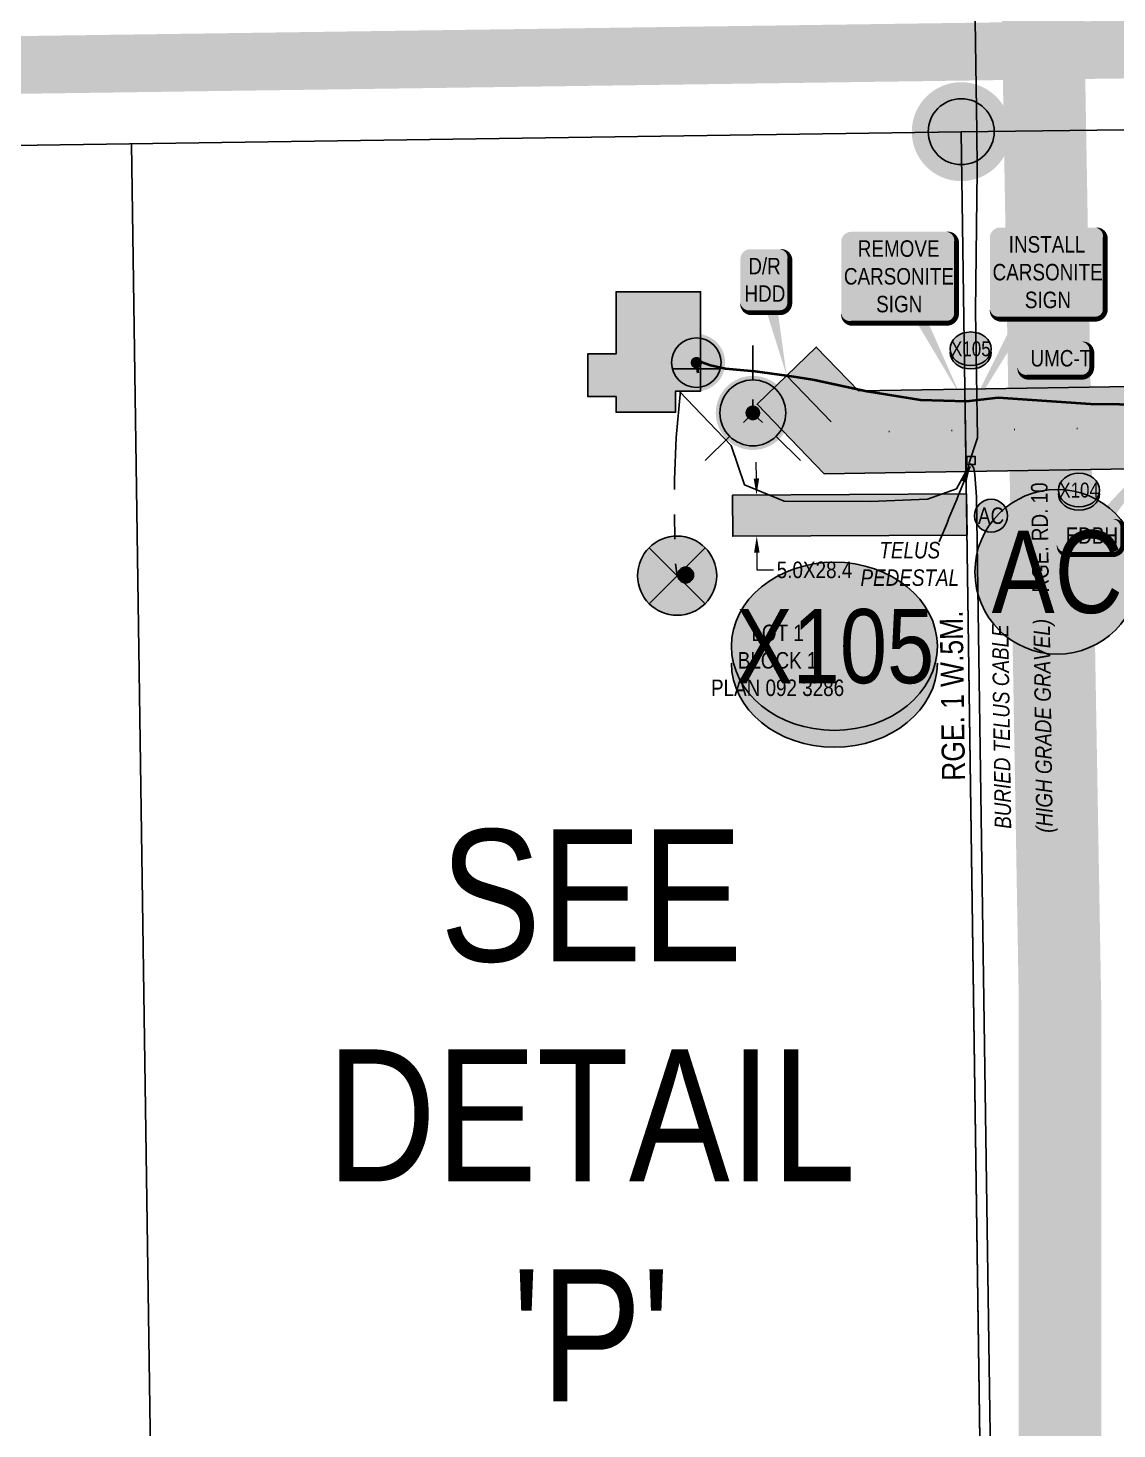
# Model space of a CAD drawing. Extents: x 57693 to 70573, y 5994359 to 6008381.
# Drawn here: x 65081.9 to 65213.9, y 5995118.2 to 5995288.1 of the extents above; entities that cross this region are included whole.
import ezdxf
from ezdxf.enums import TextEntityAlignment as Align

# ---------------------------------------------------------------- set-up
doc = ezdxf.new("R2010")
doc.units = 0
doc.header["$LTSCALE"] = 5
doc.header["$PDSIZE"] = -3
for name, pattern in [('COOP2', [10, 5, -1, 0, -1, 0, -1, 0, -1, 0, -1]), ('DASHDOT', [25.4, 12.7, -6.35, 0, -6.35]), ('POWERLINE5', [7.799999999999997, 2.399999999999999, -0.6, 0.6, -0.6, 0.6, -0.6, 2.399999999999999])]:
    doc.linetypes.add(name, pattern=pattern)
doc.layers.get('Defpoints').update_dxf_attribs({"color": 9})
for name, color, linetype in [('AS-OWNER', 7, 'Continuous'), ('AS-POWER-EXISTING', 72, 'POWERLINE5'), ('AS-POWER-EXISTING-PP', 72, 'Continuous'), ('AS-POWER-EXISTING-PP-1000', 72, 'Continuous'), ('AS-RESIDENCE', 14, 'Continuous'), ('AS-ROADS', 254, 'Continuous'), ('AS-SYMBOL', 7, 'Continuous'), ('AS-SYMBOL-1000', 7, 'Continuous'), ('AS-TELEPHONE', 224, 'foc-TEL'), ('AS-TELEPHONE-T-1000', 224, 'Continuous'), ('CG-NOTES', 7, 'Continuous'), ('CG-NOTES-1000', 7, 'Continuous'), ('D-TXT-1000', 6, 'Continuous'), ('DETAIL-T', 7, 'Continuous'), ('L-MON', 1, 'Continuous'), ('L-ROAD-T-1000', 7, 'Continuous'), ('L-SEC', 7, 'Continuous'), ('L-TITLEDB', 4, 'Continuous'), ('L-TITLEDB-T-1000', 4, 'Continuous'), ('P-APEX RECON PAY ITEMS-1000', 240, 'Continuous'), ('P-APEX RECON-10m BUFFER', 51, 'COOP2'), ('P-APEX RECON-URBAN', 30, 'COOP2'), ('P-APEX RECON-WORK AREA', 104, 'Continuous'), ('P-CROSSINGS', 250, 'Continuous'), ('P-CROSSINGS-1000', 250, 'Continuous')]:
    doc.layers.add(name, color=color, linetype=linetype)
for name, color, linetype, lineweight in [('AS-RECON EXISTING', 151, 'DASHDOT', 40), ('P-APEX RECON-TWS-T-1000', 104, 'Continuous', 9), ('T-TEXT-1000', 48, 'Continuous', 18)]:
    doc.layers.add(name, color=color, linetype=linetype, lineweight=lineweight)
doc.layers.add('AS-STRUCTURE-H', color=7, linetype='Continuous', true_color=0xa8a8a8)
doc.layers.add('P-APEX RECON-TO BE DRILLED-H', color=7, linetype='Continuous', true_color=0xffafe1)
doc.styles.add('1.8', font='ARIALN.TTF', dxfattribs={"height": 2})
doc.styles.add('175L', font='ARIALN.TTF', dxfattribs={"height": 10})
doc.styles.add('80', font='ARIALN.TTF', dxfattribs={"height": 10})
doc.styles.add('80CG', font='ARIALN.TTF', dxfattribs={"height": 10})
doc.styles.add('80L', font='ARIALN.TTF', dxfattribs={"height": 10})
doc.styles.add('80LS', font='ARIALNI.TTF', dxfattribs={"height": 10})
doc.styles.add('Crossing', font='ARIALN.TTF', dxfattribs={"height": 10})
doc.styles.add('foc-LtypeFont', font='ARIALN.TTF', dxfattribs={"height": 7.349999999999999})
doc.linetypes.add('foc-TEL', pattern='A,2,-1,["T",foc-LtypeFont,S=0.2,R=0,X=-0.425,Y=-0.75],-1.239999999999999,8', length=12.24)
doc.dimstyles.new('Compass 1 000', dxfattribs={"dimtxt": 1.8, "dimasz": 2, "dimexe": 0.2, "dimexo": 0.0625, "dimgap": 0.5, "dimtad": 0, "dimtih": 1, "dimtoh": 1, "dimzin": 0, "dimdsep": 46, "dimtxsty": '1.8', "dimcen": 0.1, "dimse1": 1, "dimse2": 1, "dimclrd": 256, "dimclrt": 256, "dimaunit": 1, "dimadec": 4, "dimazin": 0, "dimtfac": 0.06, "dimtofl": 0, "dimtmove": 0, "dimatfit": 0, "dimfxl": 0.2, "dimtolj": 1, "dimtzin": 0, "dimlwd": -1, "dimarcsym": 0})
doc.dimstyles.new('Compass 5 000', dxfattribs={"dimscale": 5, "dimtxt": 9, "dimasz": 2, "dimexe": 0.2, "dimexo": 0.0625, "dimgap": 0.5, "dimtad": 0, "dimtih": 1, "dimtoh": 1, "dimzin": 0, "dimdsep": 46, "dimtxsty": '80CG', "dimcen": 0.1, "dimse1": 1, "dimse2": 1, "dimclrd": 256, "dimclrt": 256, "dimaunit": 1, "dimadec": 4, "dimazin": 0, "dimtfac": 0.06, "dimtofl": 0, "dimtmove": 0, "dimatfit": 1, "dimfxl": 0.2, "dimtolj": 1, "dimtzin": 0, "dimlwd": -1, "dimarcsym": 0})

# ---------------------------------------------------------------- blocks, each defined once
blk = doc.blocks.new('fdia')
at = {"color": 255, "const_width": 1}
blk.add_lwpolyline([(-0.5, 0, 1), (0.5, 0, 1)], format="xyb", close=True, dxfattribs=at)
blk = doc.blocks.new('Fdiaa')
blk.add_blockref('fdia', (0, 0))
blk = doc.blocks.new('fdib')
at = {"color": 1, "const_width": 1.6}
blk.add_lwpolyline([(-0.3999999999996362, 0, 0.9999999999999998), (0.3999999999996362, 0, 1)], format="xyb", close=True, dxfattribs=at)
at = {"color": 1}
blk.add_circle((0, 0), 0.8, dxfattribs=at)
blk = doc.blocks.new('Fdibb')
blk.add_blockref('fdib', (0, 0))
blk = doc.blocks.new('fdicc')
for name in ['Fdibb', 'Fdiaa']:
    blk.add_blockref(name, (0, 0))
blk = doc.blocks.new('FDI')
blk.add_blockref('fdicc', (0, 0))
blk = doc.blocks.new('*U430')
h = blk.add_hatch(color=59)
edge = h.paths.add_edge_path()
edge.add_line((-81.49999999999999, -37), (81.49999999999999, -37))
edge.add_arc((81.5, -30.99999999999999), 6.000000000000007, 269.9999999999998, 359.9999999999999)
edge.add_line((87.5, -31), (87.5, 29.5))
edge.add_arc((81.5, 29.49999999999999), 6, 6.785183320455503e-14, 90.00000000000014)
edge.add_line((81.49999999999999, 35.5), (-81.49999999999999, 35.5))
edge.add_arc((-81.5, 29.49999999999999), 6.000000000000007, 89.99999999999987, 179.9999999999999)
edge.add_line((-87.5, 29.5), (-87.5, -31))
edge.add_arc((-81.5, -30.99999999999999), 6, 180, 270.0000000000001)
at = {"color": 1, "flags": 128}
blk.add_lwpolyline([(-81.49999999999999, -37, 3, 3, 0), (81.49999999999999, -37, 3, 3, 0.4142135623730951), (87.5, -31, 3, 3, 0), (87.5, 29.5, 3, 0, 0.4142135623730951), (81.49999999999999, 35.5, 0, 0, 0), (-81.49999999999999, 35.5, 0, 0, 0.4142135623730951), (-87.5, 29.5, 0, 0, 0), (-87.5, -31, 0, 3, 0.4142135623730951)], format="xyseb", close=True, dxfattribs=at)
blk.add_lwpolyline([(156.5208501238185, -5.825083033312957, 0, 7.499999999999998, 0), (-6.357947959938243e-15, 1.67646767529147e-15, 0, 0, 0)], format="xyseb", dxfattribs=at)
at = {"color": 1, "style": '80'}
blk.add_attdef('ENTER_TEXT_001', (-35.98567530695772, -4.996589358799454), '', height=10, dxfattribs=at)
blk = doc.blocks.new('*U1187')
h = blk.add_hatch(color=255)
h.dxf.hatch_style = 1
edge = h.paths.add_edge_path()
edge.add_arc((0, 0), 9.991818388100018, 0, 360)
at = {"color": 170}
blk.add_circle((0, 0), 9.991818388100018, dxfattribs=at)
at = {"color": 170, "style": '175L'}
blk.add_text('AC', height=10, dxfattribs=at).set_placement((0, 0), align=Align.MIDDLE_CENTER)
blk = doc.blocks.new('POWERPOLE')
h = blk.add_hatch(color=255)
edge = h.paths.add_edge_path()
edge.add_arc((0, 0), 0.9600000000000002, 0, 360)
at = {"linetype": 'Continuous'}
for p, q in [((0.678822509938982, -0.678822509938982), (-0.678822509938982, 0.678822509938982)), ((-0.678822509938982, -0.678822509938982), (0.678822509938982, 0.678822509938982))]:
    blk.add_line(p, q, dxfattribs=at)
blk.add_circle((0, 0), 0.9600000000000002, dxfattribs=at)
blk = doc.blocks.new('*D2074')
at = {"layer": 'Defpoints', "color": 0, "transparency": 16777216}
for p in [(65182.24299236273, 5995231.553360633), (65170.250187577, 5995226.489868322), (65182.27096777923, 5995226.557176963)]:
    blk.add_point(p, dxfattribs=at)
at = {"layer": 'P-APEX RECON-TWS-T-1000', "transparency": 16777216}
for p, q in [((65170.21101362184, 5995233.48602064), (65170.19981508319, 5995235.485989287)), ((65170.26138611564, 5995224.489899674), (65170.27314701945, 5995222.389497148)), ((65170.27314701945, 5995222.389497148), (65172.27314701944, 5995222.389497148))]:
    blk.add_line(p, q, dxfattribs=at)
for points in [[(65170.54434172982, 5995233.487887063), (65169.87768551386, 5995233.484154217), (65170.22221216049, 5995231.486051992)], [(65170.59471422363, 5995224.491766098), (65169.92805800766, 5995224.488033252), (65170.250187577, 5995226.489868322)]]:
    blk.add_solid(points, dxfattribs=at)
at = {"layer": 'P-APEX RECON-TWS-T-1000', "transparency": 16777216, "insert": (65177.25745807055, 5995222.389497148), "char_height": 2, "attachment_point": 5, "style": '1.8'}
blk.add_mtext('\\A1;5.0X28.4', dxfattribs=at)
blk = doc.blocks.new('*U2076')
at = {"true_color": 0xffffa8}
h = blk.add_hatch(color=51, dxfattribs=at)
edge = h.paths.add_edge_path()
edge.add_line((-29, -28.5), (28.99999999999997, -28.5))
edge.add_arc((28.99999999999998, -22.49999999999999), 6.000000000000007, 269.9999999999999, 359.9999999999999)
edge.add_line((34.99999999999999, -22.5), (35, 21))
edge.add_arc((29, 21), 6, 0, 90.00000000000004)
edge.add_line((29, 27), (-28.99999999999997, 27))
edge.add_arc((-28.99999999999998, 20.99999999999999), 6.000000000000007, 89.9999999999999, 179.9999999999999)
edge.add_line((-34.99999999999999, 21), (-35, -22.5))
edge.add_arc((-29, -22.5), 6, 180, 270)
at = {"color": 240, "flags": 128}
blk.add_lwpolyline([(-29, -28.5, 3, 3, 0), (28.99999999999997, -28.5, 3, 3, 0.4142135623730951), (34.99999999999999, -22.5, 3, 3, 0), (35, 21, 3, 0, 0.4142135623730951), (29, 27, 0, 0, 0), (-28.99999999999997, 27, 0, 0, 0.4142135623730951), (-34.99999999999999, 21, 0, 0, 0), (-35, -22.5, 0, 3, 0.4142135623730951)], format="xyseb", close=True, dxfattribs=at)
for points in [[(37.36788453135141, -72.55426086938411, 0, 9.999999999999996, 0), (0, 0, 4.999999999999998, 4.999999999999998, 0)], [(11.02599631257849, -3.012219823603379, 0, 9.999999999999998, 0), (0, 0, 4.999999999999999, 4.999999999999999, 0)]]:
    blk.add_lwpolyline(points, format="xyseb", dxfattribs=at)
at = {"color": 4, "style": '80'}
blk.add_attdef('OTHER_001', (-14.69645293315144, -5.003410641200546), '', height=10, dxfattribs=at)
blk = doc.blocks.new('*U2077')
at = {"true_color": 0xffffa8}
h = blk.add_hatch(color=51, dxfattribs=at)
edge = h.paths.add_edge_path()
edge.add_line((-29, -28.5), (28.99999999999997, -28.5))
edge.add_arc((28.99999999999998, -22.49999999999999), 6.000000000000007, 269.9999999999999, 359.9999999999999)
edge.add_line((34.99999999999999, -22.5), (35, 21))
edge.add_arc((29, 21), 6, 0, 90.00000000000004)
edge.add_line((29, 27), (-28.99999999999997, 27))
edge.add_arc((-28.99999999999998, 20.99999999999999), 6.000000000000007, 89.9999999999999, 179.9999999999999)
edge.add_line((-34.99999999999999, 21), (-35, -22.5))
edge.add_arc((-29, -22.5), 6, 180, 270)
at = {"color": 240, "flags": 128}
blk.add_lwpolyline([(-29, -28.5, 3, 3, 0), (28.99999999999997, -28.5, 3, 3, 0.4142135623730951), (34.99999999999999, -22.5, 3, 3, 0), (35, 21, 3, 0, 0.4142135623730951), (29, 27, 0, 0, 0), (-28.99999999999997, 27, 0, 0, 0.4142135623730951), (-34.99999999999999, 21, 0, 0, 0), (-35, -22.5, 0, 3, 0.4142135623730951)], format="xyseb", close=True, dxfattribs=at)
for points in [[(-53.03603204217161, -95.19654919846388, 0, 9.999999999999996, 0), (0, 0, 4.999999999999998, 4.999999999999998, 0)], [(11.02599631257849, -3.012219823603379, 0, 9.999999999999998, 0), (0, 0, 4.999999999999999, 4.999999999999999, 0)]]:
    blk.add_lwpolyline(points, format="xyseb", dxfattribs=at)
at = {"color": 4, "style": '80'}
blk.add_attdef('OTHER_001', (-14.69645293315144, -5.003410641200546), '', height=10, dxfattribs=at)
blk = doc.blocks.new('*U2080')
at = {"true_color": 0xffffa8}
h = blk.add_hatch(color=51, dxfattribs=at)
edge = h.paths.add_edge_path()
edge.add_line((-13.99999999999999, -11.5), (13.99999999999997, -11.5))
edge.add_arc((13.99999999999998, -5.499999999999993), 6.000000000000007, 269.9999999999999, 359.9999999999999)
edge.add_line((19.99999999999998, -5.5), (20, 4))
edge.add_arc((13.99999999999999, 3.999999999999997), 6.000000000000004, 2.968517702699281e-14, 90.00000000000004)
edge.add_line((13.99999999999999, 10), (-13.99999999999997, 10))
edge.add_arc((-13.99999999999998, 3.999999999999993), 6.000000000000007, 89.99999999999993, 179.9999999999999)
edge.add_line((-19.99999999999998, 4), (-20, -5.5))
edge.add_arc((-13.99999999999999, -5.499999999999996), 6.000000000000004, 180, 270)
at = {"color": 240, "flags": 128}
for points in [[(51.15042742844872, 61.27632066154457, 0, 9.999999999999993, 0), (0, 0, 4.999999999999996, 4.999999999999996, 0)], [(11.02599631257849, -3.012219823603379, 0, 9.999999999999998, 0), (0, 0, 4.999999999999999, 4.999999999999999, 0)]]:
    blk.add_lwpolyline(points, format="xyseb", dxfattribs=at)
blk.add_lwpolyline([(-13.99999999999999, -11.5, 3, 3, 0), (13.99999999999997, -11.5, 3, 3, 0.4142135623730951), (19.99999999999998, -5.5, 3, 3, 0), (20, 4, 3, 0, 0.4142135623730951), (13.99999999999999, 10, 0, 0, 0), (-13.99999999999997, 10, 0, 0, 0.4142135623730951), (-19.99999999999998, 4, 0, 0, 0), (-20, -5.5, 0, 3, 0.4142135623730951)], format="xyseb", close=True, dxfattribs=at)
at = {"color": 4, "style": '80'}
blk.add_attdef('OTHER_001', (-14.69645293315144, -5.003410641200546), '', height=10, dxfattribs=at)
blk = doc.blocks.new('*U2081')
at = {"true_color": 0xffffa8}
h = blk.add_hatch(color=51, dxfattribs=at)
edge = h.paths.add_edge_path()
edge.add_line((-16.49999999999999, -11.5), (16.49999999999997, -11.5))
edge.add_arc((16.49999999999998, -5.499999999999993), 6.000000000000007, 269.9999999999999, 359.9999999999999)
edge.add_line((22.49999999999998, -5.5), (22.5, 4))
edge.add_arc((16.49999999999999, 3.999999999999997), 6.000000000000004, 2.968517702699281e-14, 90.00000000000004)
edge.add_line((16.49999999999999, 10), (-16.49999999999997, 10))
edge.add_arc((-16.49999999999998, 3.999999999999993), 6.000000000000007, 89.99999999999993, 179.9999999999999)
edge.add_line((-22.49999999999998, 4), (-22.5, -5.5))
edge.add_arc((-16.49999999999999, -5.499999999999996), 6.000000000000004, 180, 270)
at = {"color": 240, "flags": 128}
blk.add_lwpolyline([(-16.49999999999999, -11.5, 3, 3, 0), (16.49999999999997, -11.5, 3, 3, 0.4142135623730951), (22.49999999999998, -5.5, 3, 3, 0), (22.5, 4, 3, 0, 0.4142135623730951), (16.49999999999999, 10, 0, 0, 0), (-16.49999999999997, 10, 0, 0, 0.4142135623730951), (-22.49999999999998, 4, 0, 0, 0), (-22.5, -5.5, 0, 3, 0.4142135623730951)], format="xyseb", close=True, dxfattribs=at)
for points in [[(-46.97159140860844, -43.64327913603216, 0, 9.999999999999993, 0), (0, 0, 4.999999999999996, 4.999999999999996, 0)], [(11.02599631257849, -3.012219823603379, 0, 9.999999999999998, 0), (0, 0, 4.999999999999999, 4.999999999999999, 0)]]:
    blk.add_lwpolyline(points, format="xyseb", dxfattribs=at)
at = {"color": 4, "style": '80'}
blk.add_attdef('OTHER_001', (-14.69645293315144, -5.003410641200546), '', height=10, dxfattribs=at)
blk = doc.blocks.new('RISER')
h = blk.add_hatch(color=255)
h.dxf.hatch_style = 1
edge = h.paths.add_edge_path()
edge.add_arc((0, 0), 0.7000000000000001, 0, 360)
blk.add_hatch(color=13).paths.add_polyline_path([(0.5809894393423747, -0.1498374831999172), (-0.5809055220925075, -0.1501624933266612, 0.7745966773228882)])
at = {"color": 13}
blk.add_line((-0.5809055220925075, -0.1501624933266612), (0.5809894393423747, -0.1498374831996898), dxfattribs=at)
blk.add_circle((0, 0), 0.6000000000000001, dxfattribs=at)
blk = doc.blocks.new('WAT')
h = blk.add_hatch(color=255)
h.dxf.hatch_style = 1
edge = h.paths.add_edge_path()
edge.add_arc((0, -9.095e-13), 0.9, 0, 360)
at = {"color": 170}
for p, q in [((0, 0.8163600828529524), (0, 1.632720165708633)), ((-0.5772537504765296, -0.5772537504772118), (-1.154507500952831, -1.154507500953513)), ((0.5772537504763023, -0.5772537504772118), (1.154507500952604, -1.154507500953513))]:
    blk.add_line(p, q, dxfattribs=at)
blk.add_circle((0, -9.095e-13), 0.8, dxfattribs=at)
blk = doc.blocks.new('*U2082')
at = {"true_color": 0xffffa8}
h = blk.add_hatch(color=51, dxfattribs=at)
edge = h.paths.add_edge_path()
edge.add_line((-8.99999999999999, -20), (8.999999999999968, -20))
edge.add_arc((8.999999999999975, -13.99999999999999), 6.000000000000007, 269.9999999999999, 359.9999999999999)
edge.add_line((14.99999999999998, -14), (15, 12.5))
edge.add_arc((8.999999999999993, 12.5), 6.000000000000004, 3.39259166022775e-14, 90.00000000000004)
edge.add_line((8.99999999999999, 18.5), (-8.999999999999968, 18.5))
edge.add_arc((-8.999999999999975, 12.49999999999999), 6.000000000000007, 89.99999999999993, 179.9999999999999)
edge.add_line((-14.99999999999998, 12.5), (-15, -14))
edge.add_arc((-8.999999999999993, -14), 6.000000000000004, 180, 270)
at = {"color": 240, "flags": 128}
blk.add_lwpolyline([(-8.99999999999999, -20, 3, 3, 0), (8.999999999999968, -20, 3, 3, 0.4142135623730951), (14.99999999999998, -14, 3, 3, 0), (15, 12.5, 3, 0, 0.4142135623730951), (8.99999999999999, 18.5, 0, 0, 0), (-8.999999999999968, 18.5, 0, 0, 0.4142135623730951), (-14.99999999999998, 12.5, 0, 0, 0), (-15, -14, 0, 3, 0.4142135623730951)], format="xyseb", close=True, dxfattribs=at)
for points in [[(13.07673512198723, -58.23473435813965, 0, 9.999999999999991, 0), (0, 0, 4.999999999999996, 4.999999999999996, 0)], [(11.02599631257849, -3.012219823603379, 0, 9.999999999999998, 0), (0, 0, 4.999999999999999, 4.999999999999999, 0)]]:
    blk.add_lwpolyline(points, format="xyseb", dxfattribs=at)
at = {"color": 4, "style": '80'}
blk.add_attdef('OTHER_001', (-14.69645293315144, -5.003410641200546), '', height=10, dxfattribs=at)
blk = doc.blocks.new('xing2')
h = blk.add_hatch(color=50)
h.dxf.hatch_style = 1
edge = h.paths.add_edge_path()
edge.add_ellipse((0, 0), major_axis=(-12.5, 0), ratio=0.8162973455633619, start_angle=0, end_angle=360)
h = blk.add_hatch(color=250)
h.dxf.hatch_style = 1
edge = h.paths.add_edge_path()
edge.add_ellipse((0, -2.047489049626165), major_axis=(-12.5, 0), ratio=0.8162973455633619, start_angle=0, end_angle=180)
edge.add_line((12.5, -2.047489049626165), (12.5, 0))
edge.add_ellipse((0, 0), major_axis=(-12.5, 0), ratio=0.8162973455633619, start_angle=0, end_angle=180, ccw=False)
edge.add_line((-12.5, 0), (-12.5, -2.047489049626165))
at = {"color": 250}
blk.add_ellipse((0, 0), major_axis=(-12.5, 0), ratio=0.8162973455633619, dxfattribs=at)
blk.add_ellipse((0, -2.047489049626165), major_axis=(-12.5, 0), ratio=0.8162973455633619, start_param=0, end_param=3.141592653589793, dxfattribs=at)
at = {"color": 250, "style": 'Crossing'}
blk.add_attdef('CROSSING', text='', height=9, dxfattribs=at).set_placement((0.08916442567715421, 0.0199513138486509), align=Align.MIDDLE_CENTER)
at = {"color": 250, "style": 'Crossing', "flags": 1}
for tag, p in [('OWNER', (0.08916442567715421, -12.49201765665748)), ('DESCRIPTION', (0.08916442567715421, -25.770021277247)), ('LOCATION', (0.08916442567715421, -39.30337514164421)), ('DWG_REF', (0.08916442567715421, -52.83672900604233))]:
    blk.add_attdef(tag, text='', height=9, dxfattribs=at).set_placement(p, align=Align.MIDDLE_CENTER)

msp = doc.modelspace()

# ---------------------------------------------------------------- hatches: boundary and pattern name
at = {"layer": 'AS-STRUCTURE-H'}
h = msp.add_hatch(color=256, dxfattribs=at)
h.dxf.hatch_style = 1
h.paths.add_polyline_path([(65160.41407626609, 5995256.142806572), (65163.44246991559, 5995256.142806572), (65163.44246991559, 5995244.082631203), (65160.41407626609, 5995244.082631203), (65160.41407626609, 5995241.520681008), (65153.19875635442, 5995241.520681008), (65153.19875635442, 5995243.417855622), (65149.76017513801, 5995243.417855622), (65149.76017513801, 5995248.602707441), (65153.19875635442, 5995248.602707441), (65153.19875635442, 5995256.142806572)])
at = {"layer": 'P-APEX RECON-10m BUFFER'}
h = msp.add_hatch(color=256, dxfattribs=at)
h.dxf.hatch_style = 1
h.paths.add_polyline_path([(65195.50266866495, 5995244.327059926), (65182.59726323405, 5995244.121812367), (65177.47573417435, 5995249.429357771), (65170.28506884287, 5995242.490707515), (65178.41878568844, 5995234.061570208), (65195.64528518728, 5995234.335540467)])
h = msp.add_hatch(color=256, dxfattribs=at)
h.dxf.hatch_style = 1
h.paths.add_polyline_path([(65215.74772795197, 5995234.655249702), (65195.64528518728, 5995234.335540467), (65195.50266866495, 5995244.327059926), (65215.60511142979, 5995244.646769159)])
h = msp.add_hatch(color=256, dxfattribs=at)
h.dxf.hatch_style = 1
h.paths.add_polyline_path([(65167.31512442204, 5995231.469774165), (65167.34309983819, 5995226.473590502), (65195.75523394401, 5995226.632680186), (65195.68392309504, 5995231.628621223)])
at = {"layer": 'P-APEX RECON-TO BE DRILLED-H'}
h = msp.add_hatch(color=256, dxfattribs=at)
h.dxf.hatch_style = 1
h.paths.add_polyline_path([(65254.2365426097, 5995235.267375756), (65254.07764161083, 5995245.258636226), (65182.59726323405, 5995244.121812367), (65177.47573417435, 5995249.429357771), (65170.28506884287, 5995242.490707515), (65178.41878568844, 5995234.061570208)])

# ---------------------------------------------------------------- linework, layer by layer
at = {"layer": 'AS-POWER-EXISTING', "flags": 128}
msp.add_lwpolyline([(65161.00882807763, 5995244.103548028), (65160.47163387371, 5995238.478544465), (65160.27034584766, 5995233.366111082), (65160.32066830846, 5995223.906915911), (65160.59705816611, 5995221.698269429), (65160.73750212754, 5995221.528843039)], dxfattribs=at)
at = {"layer": 'AS-RECON EXISTING', "color": 240}
msp.add_line((65162.92555600055, 5995247.544022772), (65163.11610916775, 5995246.289826277), dxfattribs=at)
at = {"layer": 'AS-RECON EXISTING', "flags": 128}
msp.add_lwpolyline([(65162.83169888569, 5995247.86454734), (65164.6535388214, 5995247.242393624), (65166.45063113928, 5995246.818411618), (65170.01198023211, 5995246.492287757), (65173.88040150861, 5995245.960032643), (65174.97891797761, 5995245.808927588), (65177.24097396959, 5995245.457683586), (65183.61322382541, 5995244.09582722), (65190.11395140157, 5995243.009328878), (65195.69326850123, 5995242.85031741), (65199.53301395364, 5995243.318830409), (65210.72165272529, 5995242.526158418), (65217.75795466502, 5995242.465042789), (65220.57971242958, 5995242.959841507), (65230.61706218866, 5995242.406110415), (65244.69138549393, 5995241.526610072), (65251.92911807124, 5995241.279826306), (65254.20402795145, 5995241.378019634), (65254.15709211012, 5995240.263005991), (65254.12118057621, 5995239.410499656), (65254.34306485044, 5995237.498348642), (65254.78248720298, 5995235.165876078), (65255.61301870859, 5995233.995677928), (65256.28675384232, 5995233.130122822), (65257.18758980433, 5995232.71711265), (65258.92385654321, 5995232.544643754), (65261.52009694474, 5995232.716013649), (65265.17426545837, 5995232.859290459), (65279.8431779773, 5995232.942308639), (65291.36680535391, 5995233.065827085), (65299.16210471586, 5995233.189137232), (65377.87769634489, 5995232.306359584), (65378.84197655956, 5995232.197381457), (65379.77776965711, 5995231.940485598), (65380.66256455208, 5995231.541970706), (65381.47509727577, 5995231.011256878), (65382.19569645131, 5995230.361358916), (65382.80706358553, 5995229.607667525), (65383.29449870031, 5995228.768596969), (65383.64615660827, 5995227.864065857), (65383.85380154197, 5995226.916093578), (65383.91206331854, 5995225.947442739), (65383.81984992551, 5995224.981346636), (65385.90585816548, 5995167.890566004), (65386.16607687486, 5995166.674586232), (65386.56737909916, 5995165.497672777), (65387.10419498661, 5995164.375968409), (65387.76908252546, 5995163.325179524), (65388.55279866538, 5995162.359698716), (65389.44458775873, 5995161.492960096), (65390.43189311353, 5995160.737083999), (65391.50130175562, 5995160.102480378), (65392.63778235325, 5995159.59777936), (65393.82567790358, 5995159.230196746), (65492.80626453041, 5995157.363173135), (65506.66428160659, 5995157.01698304)], dxfattribs=at)
at = {"layer": 'AS-RESIDENCE'}
msp.add_lwpolyline([(65160.41407626609, 5995256.142806572), (65163.44246991559, 5995256.142806572), (65163.44246991559, 5995244.082631203), (65160.41407626609, 5995244.082631203), (65160.41407626609, 5995241.520681008), (65153.19875635442, 5995241.520681008), (65153.19875635442, 5995243.417855622), (65149.76017513801, 5995243.417855622), (65149.76017513801, 5995248.602707441), (65153.19875635442, 5995248.602707441), (65153.19875635442, 5995256.142806572)], close=True, dxfattribs=at)
at = {"layer": 'AS-ROADS', "flags": 128}
for points, const_width in [([(65173.00392429756, 5997542.398491954), (65174.64995318295, 5997493.518857916), (65180.88542616658, 5996913.15946187), (65188.22596408567, 5996337.610707674), (65200.05517052911, 5995574.515373077), (65207.03503797289, 5995169.985197471), (65207.03503797289, 5995098.463851498), (65208.25562103427, 5995051.621495847), (65209.96375239734, 5994976.378589004), (65213.07560022113, 5994623.323350394), (65218.91890814908, 5994371.429686465)], 9.992523969999965), ([(64286.34139507575, 5995272.512369708), (65204.03144359126, 5995285.369421381), (66188.42740567676, 5995297.671356547)], 6.999999999999957)]:
    msp.add_lwpolyline(points, dxfattribs=dict(at, const_width=const_width))
at = {"layer": 'AS-TELEPHONE', "flags": 128}
for points in [[(65196.01664856789, 5995235.383949093), (65197.02693157912, 5995238.415312991), (65196.77134014673, 5995253.787364885), (65197.00201015062, 5995270.89170706), (65196.9351361565, 5995275.576808074), (65190.88328166182, 5995680.016558363)], [(65195.057, 5995275.55000003), (66188.85674271763, 5995287.730856546)], [(65160.87770248845, 5995244.045187325), (65167.13293905591, 5995237.501385034), (65168.75960240948, 5995232.724173871), (65173.59560790531, 5995230.750860607), (65184.02179527914, 5995230.715914489), (65190.97150499027, 5995230.968943542), (65194.46530187918, 5995232.244456728), (65195.87167520997, 5995234.730590883), (65196.01664856789, 5995235.383949093)], [(65209.38452767662, 5994371.317278133), (65207.97358677298, 5994471.507548312), (65196.92593080499, 5995231.282097606), (65196.72342479035, 5995233.956947519), (65196.5820745317, 5995234.719863202), (65196.3275827429, 5995235.101321045), (65196.14381718609, 5995235.313242067)]]:
    msp.add_lwpolyline(points, dxfattribs=at)
msp.add_lwpolyline([(65195.73974759263, 5995235.168856026), (65196.73974759263, 5995235.168856026), (65196.73974759263, 5995236.168856013), (65195.73974759263, 5995236.168856013)], close=True, dxfattribs=at)
at = {"layer": 'L-SEC', "flags": 128}
for points in [[(64388.073, 5995263.89300003), (65195.057, 5995275.55000003)], [(65195.057, 5995275.55000003), (65206.53400000023, 5994471.487)]]:
    msp.add_lwpolyline(points, dxfattribs=at)
at = {"layer": 'L-TITLEDB', "flags": 128}
for points in [[(65195.057, 5995275.55000003), (65202.01384680517, 5994788.162781021)], [(65101.47564964387, 5994786.722645259), (65094.43130239532, 5995274.096447324)]]:
    msp.add_lwpolyline(points, dxfattribs=at)
at = {"layer": 'P-APEX RECON-URBAN', "ltscale": 1.5, "flags": 128}
msp.add_lwpolyline([(65254.15709211012, 5995240.263005991), (65180.50802446144, 5995239.091691275), (65173.88040150861, 5995245.960032643)], dxfattribs=at)
at = {"layer": 'P-APEX RECON-WORK AREA', "flags": 128}
for points in [[(65195.50266866495, 5995244.327059926), (65182.59726323405, 5995244.121812367), (65177.47573417435, 5995249.429357771), (65170.28506884287, 5995242.490707515), (65178.41878568844, 5995234.061570208), (65195.64528518728, 5995234.335540467)], [(65215.74772795197, 5995234.655249702), (65195.64528518728, 5995234.335540467), (65195.50266866495, 5995244.327059926), (65215.60511142979, 5995244.646769159)], [(65167.31512442204, 5995231.469774165), (65167.34309983819, 5995226.473590502), (65195.75523394401, 5995226.632680186), (65195.68392309504, 5995231.628621223)]]:
    msp.add_lwpolyline(points, close=True, dxfattribs=at)

# ---------------------------------------------------------------- block references
at = {"layer": 'AS-OWNER'}
ref = msp.add_blockref('*U430', (64958.93724053066, 5995093.042476023), dxfattribs=dict(at, xscale=0.999252397, yscale=0.999252397, zscale=0.999252397, rotation=359.9999884413987))
ref.add_attrib('ENTER_TEXT_001', 'GARRY JOHN THOMAS WOOD', (64875.30608987457, 5995113.289963871), dxfattribs={"layer": '0', "color": 1, "height": 9.992523969999949, "rotation": 359.9999884413987, "style": '80'})
ref.add_attrib('ENTER_TEXT_002', 'CAROL SONIA WOOD', (64899.82730406575, 5995096.458531556), dxfattribs={"layer": '0', "color": 1, "height": 9.992523969999949, "rotation": 359.9999884413987, "style": '80'})
ref.add_attrib('ENTER_TEXT_003', '(AS JOINT TENANTS)', (64901.0712540294, 5995079.627103935), dxfattribs={"layer": '0', "color": 1, "height": 9.992523969999949, "rotation": 359.9999884413987, "style": '80'})
ref.add_attrib('ENTER_TEXT_004', 'C. of T. 092 091 365', (64906.71164189256, 5995062.795675429), dxfattribs={"layer": '0', "color": 1, "height": 9.992523969999949, "rotation": 359.9999884413987, "style": '80'})
at = {"layer": 'AS-POWER-EXISTING-PP', "xscale": 4.999999999999973, "yscale": 4.999999999999973, "zscale": 4.999999999999973}
msp.add_blockref('POWERPOLE', (65160.59705816611, 5995221.698269429), dxfattribs=at)
at = {"layer": 'AS-POWER-EXISTING-PP-1000', "xscale": 0.9985053529102428, "yscale": 0.9985053529102428, "zscale": 0.9985053529102428}
msp.add_blockref('POWERPOLE', (65161.63, 5995221.78), dxfattribs=at)
at = {"layer": 'AS-SYMBOL', "xscale": 4.996261984999982, "yscale": 4.996261984999982, "zscale": 4.996261984999982}
for name, p in [('RISER', (65162.93000000013, 5995247.54)), ('WAT', (65169.78000000015, 5995241.440000017))]:
    msp.add_blockref(name, p, dxfattribs=at)
at = {"layer": 'AS-SYMBOL-1000', "xscale": 0.9985053529102428, "yscale": 0.9985053529102428, "zscale": 0.9985053529102428}
for name, p in [('RISER', (65162.93000000006, 5995247.54)), ('WAT', (65169.78000000006, 5995241.440000008))]:
    msp.add_blockref(name, p, dxfattribs=at)
at = {"layer": 'CG-NOTES', "xscale": 0.999252397, "yscale": 0.999252397, "zscale": 0.999252397}
msp.add_blockref('*U1187', (65206.6995999476, 5995222.16902407), dxfattribs=at)
at = {"layer": 'CG-NOTES-1000', "xscale": 0.1998504793999991, "yscale": 0.1998504793999991, "zscale": 0.1998504793999991}
msp.add_blockref('*U1187', (65198.67502487679, 5995228.974060081), dxfattribs=at)
at = {"layer": 'L-MON', "xscale": 4.999999999999972, "yscale": 4.999999999999972, "zscale": 4.999999999999972}
msp.add_blockref('FDI', (65195.057, 5995275.550000029), dxfattribs=at)
at = {"layer": 'P-APEX RECON PAY ITEMS-1000'}
ref = msp.add_blockref('*U2076', (65187.49201036235, 5995258.010003833), dxfattribs=dict(at, xscale=0.1998504793999991, yscale=0.1998504793999991, zscale=0.1998504793999991))
ref.add_attrib('OTHER_001', 'REMOVE', (65182.50460941498, 5995260.376355291), dxfattribs={"layer": '0', "color": 4, "height": 1.998504793999992, "style": '80'})
ref.add_attrib('OTHER_002', 'CARSONITE', (65180.82169388415, 5995257.010069817), dxfattribs={"layer": '0', "color": 4, "height": 1.998504793999992, "style": '80'})
ref.add_attrib('OTHER_003', 'SIGN', (65184.73690927867, 5995253.643784343), dxfattribs={"layer": '0', "color": 4, "height": 1.998504793999992, "style": '80'})
ref = msp.add_blockref('*U2077', (65205.52927642912, 5995258.515075997), dxfattribs=dict(at, xscale=0.1998504793999991, yscale=0.1998504793999991, zscale=0.1998504793999991))
ref.add_attrib('OTHER_001', 'INSTALL', (65200.8192941213, 5995260.881427456), dxfattribs={"layer": '0', "color": 4, "height": 1.998504793999992, "style": '80'})
ref.add_attrib('OTHER_002', 'CARSONITE', (65198.85895995092, 5995257.515141982), dxfattribs={"layer": '0', "color": 4, "height": 1.998504793999992, "style": '80'})
ref.add_attrib('OTHER_003', 'SIGN', (65202.77417534544, 5995254.148856508), dxfattribs={"layer": '0', "color": 4, "height": 1.998504793999992, "style": '80'})
ref = msp.add_blockref('*U2082', (65171.2670097255, 5995257.598272222), dxfattribs=dict(at, xscale=0.1998504793999991, yscale=0.1998504793999991, zscale=0.1998504793999991))
ref.add_attrib('OTHER_001', 'D/R', (65169.2262445982, 5995258.24740003), dxfattribs={"layer": '0', "color": 4, "height": 1.998504793999992, "style": '80'})
ref.add_attrib('OTHER_002', 'HDD', (65168.76342578677, 5995254.916558706), dxfattribs={"layer": '0', "color": 4, "height": 1.998504793999992, "style": '80'})
at = {"layer": 'P-APEX RECON PAY ITEMS-1000', "xscale": 0.1998504793999991, "yscale": 0.1998504793999991, "zscale": 0.1998504793999991}
for name, p, values in [('*U2081', (65206.38729506132, 5995248.07213026), {'OTHER_001': 'UMC-T'}), ('*U2080', (65210.65756255691, 5995226.563897939), {'OTHER_001': 'EDBH'})]:
    msp.add_blockref(name, p, dxfattribs=at).add_auto_attribs(values)
at = {"layer": 'P-CROSSINGS', "xscale": 0.999252397, "yscale": 0.999252397, "zscale": 0.999252397}
msp.add_blockref('xing2', (65179.66873579335, 5995213.135482125), dxfattribs=at).add_auto_attribs({'CROSSING': 'X105'})
at = {"layer": 'P-CROSSINGS-1000', "xscale": 0.1998504793999991, "yscale": 0.1998504793999991, "zscale": 0.1998504793999991}
for p, values in [((65196.20107597706, 5995249.21621098), {'CROSSING': 'X105'}), ((65209.33167955435, 5995232.076547996), {'CROSSING': 'X104'})]:
    msp.add_blockref('xing2', p, dxfattribs=at).add_auto_attribs(values)

# ---------------------------------------------------------------- texts
at = {"layer": 'AS-TELEPHONE-T-1000', "style": '80LS'}
msp.add_text('BURIED TELUS CABLE', height=1.998504793999989, rotation=90.81101639733926, dxfattribs=at).set_placement((65199.94476619385, 5995203.393236835), align=Align.MIDDLE_CENTER)
at = {"layer": 'AS-TELEPHONE-T-1000', "insert": (65188.81478754819, 5995225.796776301), "char_height": 1.998504793999997, "width": 11.90468136041745, "attachment_point": 2, "style": '80LS'}
msp.add_mtext('TELUS\\PPEDESTAL', dxfattribs=at)
at = {"layer": 'D-TXT-1000', "color": 3, "insert": (65192.72798378379, 5995196.805739627), "char_height": 2.795814988148674, "attachment_point": 1, "rotation": 90.81101653955209, "style": '80L'}
msp.add_mtext_dynamic_manual_height_columns('RGE. 1 W.5M.', width=20.43018281036831, gutter_width=47.5, heights=[0], dxfattribs=at)
at = {"layer": 'DETAIL-T', "color": 3, "insert": (65150.18577983131, 5995156.247562187), "char_height": 15.99999999999996, "width": 63.63612551159607, "attachment_point": 5, "style": '80CG'}
msp.add_mtext("SEE\\PDETAIL\\P'P'", dxfattribs=at)
at = {"layer": 'L-ROAD-T-1000', "style": '80L'}
msp.add_text('RGE. RD. 10', height=1.998504793999989, rotation=90.81101639733926, dxfattribs=at).set_placement((65204.60368018426, 5995226.332756514), align=Align.MIDDLE_CENTER)
at = {"layer": 'L-TITLEDB-T-1000', "color": 3, "insert": (65172.78055668877, 5995215.760838538), "char_height": 1.997010705820489, "width": 16.06416662353414, "attachment_point": 2, "rotation": 359.9999884413987, "style": '175L'}
msp.add_mtext('LOT 1\\PBLOCK 1\\PPLAN 092 3286', dxfattribs=at)
at = {"layer": 'T-TEXT-1000', "style": '80LS'}
msp.add_text('(HIGH GRADE GRAVEL)', height=1.998504793999989, rotation=90.81101639733926, dxfattribs=at).set_placement((65204.98339699754, 5995203.483864082), align=Align.MIDDLE_CENTER)

# ---------------------------------------------------------------- dimensions: what is measured, and where the dimension line sits
at = {"layer": 'P-APEX RECON-TWS-T-1000'}
dim = msp.add_linear_dim(base=(65170.250187577, 5995226.489868322), p1=(65182.24299236274, 5995231.553360634), p2=(65182.27096777924, 5995226.557176964), angle=270.3208161769459, text='5.0X28.4', dimstyle='Compass 1 000', dxfattribs=at)
dim.commit()
dim.dimension.update_dxf_attribs({"geometry": '*D2074', "text_midpoint": (65177.25745807055, 5995222.389497148), "dimtype": 161})

# ---------------------------------------------------------------- leaders
at = {"layer": 'AS-TELEPHONE-T-1000', "path_type": 1}
msp.add_leader([(65196.1393712451, 5995234.952316538), (65192.39583791255, 5995225.792921101)], dimstyle='Compass 5 000', override={"dimasz": 0.4, "dimgap": 0.5, "dimtad": 0}, dxfattribs=at)

doc.saveas('drawing.dxf')
